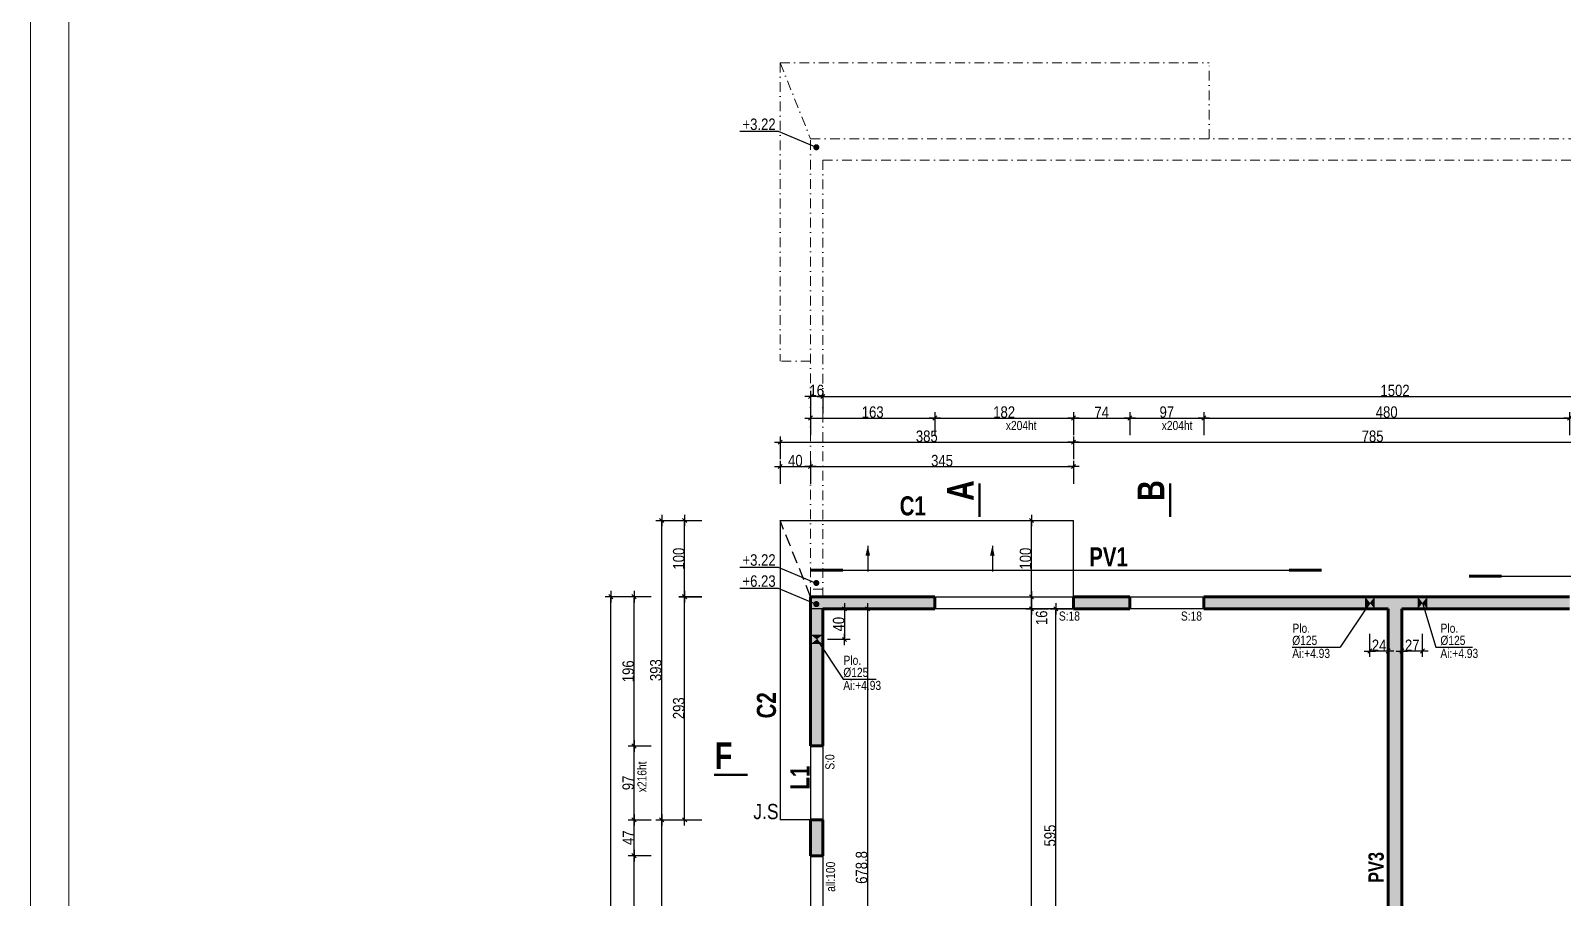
# Model space of a CAD drawing. Header units: centimetres. Extents: x 74297 to 80237, y -23027 to -18827.
# Drawn here: x 74297 to 76307, y -21725 to -20587 of the extents above; entities that cross this region are included whole.
import ezdxf
from ezdxf.enums import TextEntityAlignment as Align

# ---------------------------------------------------------------- set-up
doc = ezdxf.new("R2010")
doc.units = ezdxf.units.CM
doc.header["$LTSCALE"] = 0.5
doc.linetypes.add('CACHE2', pattern=[4.7625, 3.175, -1.5875])
doc.linetypes.add('TIRETPTX2', pattern=[50.8, 25.4, -12.7, 0, -12.7])
doc.layers.get('DEFPOINTS').update_dxf_attribs({"linetype": 'CONTINUOUS'})
for name, color, linetype, lineweight in [('01_Cad_1_', 5, 'CONTINUOUS', 9), ('01_murs_coup', 5, 'CONTINUOUS', 60), ('01_tram_axes', 2, 'TIRETPTX2', 9)]:
    doc.layers.add(name, color=color, linetype=linetype, lineweight=lineweight)
for name, color, linetype in [('01_cote_gen', 4, 'CONTINUOUS'), ('01_linteaux', 2, 'CONTINUOUS'), ('01_poch_murs', 253, 'CONTINUOUS'), ('01_poch_poteaux', 250, 'CONTINUOUS'), ('01_resv', 32, 'CONTINUOUS'), ('01_texte', 230, 'CONTINUOUS'), ('AA_COTES', 2, 'CONTINUOUS')]:
    doc.layers.add(name, color=color, linetype=linetype)
doc.styles.add('Arial Narrow', font='ARIALN.TTF')
doc.styles.add('impact', font='impact.ttf')
doc.styles.add('MATTE_TXT', font='arial.ttf')
doc.styles.add('STYLE2', font='ARIALN.TTF')
doc.dimstyles.new('JB50', dxfattribs={"dimscale": 0.1, "dimtxt": 150, "dimasz": 15, "dimexe": 0.1, "dimexo": 0.1, "dimgap": 0.09, "dimtad": 1, "dimdec": 1, "dimdsep": 46, "dimtxsty": 'STYLE2', "dimblk1": 'BOND_G', "dimblk2": 'BOND_D', "dimsah": 1, "dimcen": 1.5, "dimdle": 0.01, "dimse1": 1, "dimse2": 1, "dimclrd": 4, "dimclre": 2, "dimclrt": 6, "dimazin": 2, "dimtfac": 2.333333, "dimtdec": 1, "dimtix": 1, "dimtmove": 2, "dimatfit": 3, "dimldrblk": 'BOND_G', "dimfxl": 1, "dimtolj": 1, "dimtzin": 0, "dimarcsym": 0})

# ---------------------------------------------------------------- blocks, each defined once
blk = doc.blocks.new('BOND_G')
at = {"layer": 'AA_COTES', "color": 0}
for p, q in [((0, -5), (0, 15)), ((5, 0), (-5, 0)), ((1.8, 1.8), (-1.8, -1.8))]:
    blk.add_line(p, q, dxfattribs=at)
blk = doc.blocks.new('BOND_D')
at = {"layer": 'AA_COTES', "color": 0}
for p, q in [((5, 0), (-5, 0)), ((-1.8, -1.8), (1.8, 1.8)), ((0, 5), (0, -15))]:
    blk.add_line(p, q, dxfattribs=at)
blk = doc.blocks.new('*D60')
at = {"layer": '01_cote_gen', "color": 4, "lineweight": -2, "transparency": 16777216}
blk.add_line((75642.5, -21939.9), (75642.5, -21347.9), dxfattribs=at)
at = {"layer": 'DEFPOINTS', "color": 0, "transparency": 16777216}
for p in [(75642.5, -21346.4), (75665, -21346.4), (75665, -21941.4)]:
    blk.add_point(p, dxfattribs=at)
at = {"layer": '01_cote_gen', "color": 4, "lineweight": -2, "transparency": 16777216, "xscale": 1.5, "yscale": 1.5, "zscale": 1.5}
for name, p, rotation in [('BOND_D', (75642.5, -21346.4), 90), ('BOND_G', (75642.5, -21941.4), 270)]:
    blk.add_blockref(name, p, dxfattribs=dict(at, rotation=rotation))
at = {"layer": '01_cote_gen', "color": 6, "transparency": 16777216, "insert": (75634.9, -21643.9), "char_height": 15, "attachment_point": 5, "rotation": 90, "style": 'STYLE2'}
blk.add_mtext('\\A1;595', dxfattribs=at)
blk = doc.blocks.new('*D96')
at = {"layer": '01_cote_gen', "color": 4, "lineweight": -2, "transparency": 16777216}
blk.add_line((75322.2, -21095.8), (75482.2, -21095.8), dxfattribs=at)
at = {"layer": 'DEFPOINTS', "color": 0, "transparency": 16777216}
for p in [(75483.7, -21095.8), (75483.7, -21132.7), (75320.7, -21195.1)]:
    blk.add_point(p, dxfattribs=at)
at = {"layer": '01_cote_gen', "color": 4, "lineweight": -2, "transparency": 16777216, "xscale": 1.5, "yscale": 1.5, "zscale": 1.5, "rotation": 180}
blk.add_blockref('BOND_G', (75320.7, -21095.8), dxfattribs=at)
at = {"layer": '01_cote_gen', "color": 4, "lineweight": -2, "transparency": 16777216, "xscale": 1.5, "yscale": 1.5, "zscale": 1.5}
blk.add_blockref('BOND_D', (75483.7, -21095.8), dxfattribs=at)
at = {"layer": '01_cote_gen', "color": 6, "transparency": 16777216, "insert": (75402.2, -21088.1), "char_height": 15, "attachment_point": 5, "style": 'STYLE2'}
blk.add_mtext('\\A1;163', dxfattribs=at)
blk = doc.blocks.new('*D97')
at = {"layer": '01_cote_gen', "color": 4, "lineweight": -2, "transparency": 16777216}
blk.add_line((75485.2, -21095.8), (75664.2, -21095.8), dxfattribs=at)
at = {"layer": 'DEFPOINTS', "color": 0, "transparency": 16777216}
for p in [(75665.7, -21095.8), (75483.7, -21132.7), (75665.7, -21132.7)]:
    blk.add_point(p, dxfattribs=at)
at = {"layer": '01_cote_gen', "color": 4, "lineweight": -2, "transparency": 16777216, "xscale": 1.5, "yscale": 1.5, "zscale": 1.5, "rotation": 180}
blk.add_blockref('BOND_G', (75483.7, -21095.8), dxfattribs=at)
at = {"layer": '01_cote_gen', "color": 4, "lineweight": -2, "transparency": 16777216, "xscale": 1.5, "yscale": 1.5, "zscale": 1.5}
blk.add_blockref('BOND_D', (75665.7, -21095.8), dxfattribs=at)
at = {"layer": '01_cote_gen', "color": 6, "transparency": 16777216, "insert": (75574.7, -21088.1), "char_height": 15, "attachment_point": 5, "style": 'STYLE2'}
blk.add_mtext('\\A1;182', dxfattribs=at)
blk = doc.blocks.new('*D98')
at = {"layer": '01_cote_gen', "color": 4, "lineweight": -2, "transparency": 16777216}
blk.add_line((75667.2, -21095.8), (75738.2, -21095.8), dxfattribs=at)
at = {"layer": 'DEFPOINTS', "color": 0, "transparency": 16777216}
for p in [(75739.7, -21095.8), (75665.7, -21132.7), (75739.7, -21132.7)]:
    blk.add_point(p, dxfattribs=at)
at = {"layer": '01_cote_gen', "color": 4, "lineweight": -2, "transparency": 16777216, "xscale": 1.5, "yscale": 1.5, "zscale": 1.5, "rotation": 180}
blk.add_blockref('BOND_G', (75665.7, -21095.8), dxfattribs=at)
at = {"layer": '01_cote_gen', "color": 4, "lineweight": -2, "transparency": 16777216, "xscale": 1.5, "yscale": 1.5, "zscale": 1.5}
blk.add_blockref('BOND_D', (75739.7, -21095.8), dxfattribs=at)
at = {"layer": '01_cote_gen', "color": 6, "transparency": 16777216, "insert": (75702.7, -21088.3), "char_height": 15, "attachment_point": 5, "style": 'STYLE2'}
blk.add_mtext('\\A1;74', dxfattribs=at)
blk = doc.blocks.new('*D99')
at = {"layer": '01_cote_gen', "color": 4, "lineweight": -2, "transparency": 16777216}
blk.add_line((75741.2, -21095.8), (75835.2, -21095.8), dxfattribs=at)
at = {"layer": 'DEFPOINTS', "color": 0, "transparency": 16777216}
for p in [(75836.7, -21095.8), (75739.7, -21132.7), (75836.7, -21132.7)]:
    blk.add_point(p, dxfattribs=at)
at = {"layer": '01_cote_gen', "color": 4, "lineweight": -2, "transparency": 16777216, "xscale": 1.5, "yscale": 1.5, "zscale": 1.5, "rotation": 180}
blk.add_blockref('BOND_G', (75739.7, -21095.8), dxfattribs=at)
at = {"layer": '01_cote_gen', "color": 4, "lineweight": -2, "transparency": 16777216, "xscale": 1.5, "yscale": 1.5, "zscale": 1.5}
blk.add_blockref('BOND_D', (75836.7, -21095.8), dxfattribs=at)
at = {"layer": '01_cote_gen', "color": 6, "transparency": 16777216, "insert": (75788.2, -21088.1), "char_height": 15, "attachment_point": 5, "style": 'STYLE2'}
blk.add_mtext('\\A1;97', dxfattribs=at)
blk = doc.blocks.new('*D100')
at = {"layer": '01_cote_gen', "color": 4, "lineweight": -2, "transparency": 16777216}
blk.add_line((75838.2, -21095.8), (76315.2, -21095.8), dxfattribs=at)
at = {"layer": 'DEFPOINTS', "color": 0, "transparency": 16777216}
for p in [(76316.7, -21095.8), (75836.7, -21132.7), (76316.7, -21132.7)]:
    blk.add_point(p, dxfattribs=at)
at = {"layer": '01_cote_gen', "color": 4, "lineweight": -2, "transparency": 16777216, "xscale": 1.5, "yscale": 1.5, "zscale": 1.5, "rotation": 180}
blk.add_blockref('BOND_G', (75836.7, -21095.8), dxfattribs=at)
at = {"layer": '01_cote_gen', "color": 4, "lineweight": -2, "transparency": 16777216, "xscale": 1.5, "yscale": 1.5, "zscale": 1.5}
blk.add_blockref('BOND_D', (76316.7, -21095.8), dxfattribs=at)
at = {"layer": '01_cote_gen', "color": 6, "transparency": 16777216, "insert": (76076.7, -21088.1), "char_height": 15, "attachment_point": 5, "style": 'STYLE2'}
blk.add_mtext('\\A1;480', dxfattribs=at)
blk = doc.blocks.new('*D105')
at = {"layer": '01_cote_gen', "color": 4, "lineweight": -2, "transparency": 16777216}
for p, q in [((75319.2, -21067.4), (75317.7, -21067.4)), ((75336.7, -21067.4), (75320.7, -21067.4)), ((75338.2, -21067.4), (75339.7, -21067.4))]:
    blk.add_line(p, q, dxfattribs=at)
at = {"layer": 'DEFPOINTS', "color": 0, "transparency": 16777216}
for p in [(75320.7, -21067.4), (75336.7, -21219.6), (75320.7, -21241.3)]:
    blk.add_point(p, dxfattribs=at)
at = {"layer": '01_cote_gen', "color": 4, "lineweight": -2, "transparency": 16777216, "xscale": 1.5, "yscale": 1.5, "zscale": 1.5}
blk.add_blockref('BOND_D', (75320.7, -21067.4), dxfattribs=at)
at = {"layer": '01_cote_gen', "color": 4, "lineweight": -2, "transparency": 16777216, "xscale": 1.5, "yscale": 1.5, "zscale": 1.5, "rotation": 180}
blk.add_blockref('BOND_G', (75336.7, -21067.4), dxfattribs=at)
at = {"layer": '01_cote_gen', "color": 6, "transparency": 16777216, "insert": (75328.7, -21059.7), "char_height": 15, "attachment_point": 5, "style": 'STYLE2'}
blk.add_mtext('\\A1;16', dxfattribs=at)
blk = doc.blocks.new('*D107')
at = {"layer": '01_cote_gen', "color": 4, "lineweight": -2, "transparency": 16777216}
blk.add_line((75338.2, -21067.4), (76837.2, -21067.4), dxfattribs=at)
at = {"layer": 'DEFPOINTS', "color": 0, "transparency": 16777216}
for p in [(75336.7, -21079.7), (76838.7, -21067.4), (76838.7, -21084.8)]:
    blk.add_point(p, dxfattribs=at)
at = {"layer": '01_cote_gen', "color": 4, "lineweight": -2, "transparency": 16777216, "xscale": 1.5, "yscale": 1.5, "zscale": 1.5, "rotation": 180}
blk.add_blockref('BOND_G', (75336.7, -21067.4), dxfattribs=at)
at = {"layer": '01_cote_gen', "color": 4, "lineweight": -2, "transparency": 16777216, "xscale": 1.5, "yscale": 1.5, "zscale": 1.5}
blk.add_blockref('BOND_D', (76838.7, -21067.4), dxfattribs=at)
at = {"layer": '01_cote_gen', "color": 6, "transparency": 16777216, "insert": (76087.7, -21059.7), "char_height": 15, "attachment_point": 5, "style": 'STYLE2'}
blk.add_mtext('\\A1;1502', dxfattribs=at)
blk = doc.blocks.new('*D108')
at = {"layer": '01_cote_gen', "color": 4, "lineweight": -2, "transparency": 16777216}
blk.add_line((75282.2, -21127.5), (75664.2, -21127.5), dxfattribs=at)
at = {"layer": 'DEFPOINTS', "color": 0, "transparency": 16777216}
for p in [(75665.7, -21127.5), (75280.7, -21230.4), (75665.7, -21230.4)]:
    blk.add_point(p, dxfattribs=at)
at = {"layer": '01_cote_gen', "color": 4, "lineweight": -2, "transparency": 16777216, "xscale": 1.5, "yscale": 1.5, "zscale": 1.5, "rotation": 180}
blk.add_blockref('BOND_G', (75280.7, -21127.5), dxfattribs=at)
at = {"layer": '01_cote_gen', "color": 4, "lineweight": -2, "transparency": 16777216, "xscale": 1.5, "yscale": 1.5, "zscale": 1.5}
blk.add_blockref('BOND_D', (75665.7, -21127.5), dxfattribs=at)
at = {"layer": '01_cote_gen', "color": 6, "transparency": 16777216, "insert": (75473.2, -21119.8), "char_height": 15, "attachment_point": 5, "style": 'STYLE2'}
blk.add_mtext('\\A1;385', dxfattribs=at)
blk = doc.blocks.new('*D109')
at = {"layer": '01_cote_gen', "color": 4, "lineweight": -2, "transparency": 16777216}
blk.add_line((75282.2, -21159.5), (75319.2, -21159.5), dxfattribs=at)
at = {"layer": 'DEFPOINTS', "color": 0, "transparency": 16777216}
for p in [(75320.7, -21159.5), (75280.7, -21230.4), (75320.7, -21230.4)]:
    blk.add_point(p, dxfattribs=at)
at = {"layer": '01_cote_gen', "color": 4, "lineweight": -2, "transparency": 16777216, "xscale": 1.5, "yscale": 1.5, "zscale": 1.5, "rotation": 180}
blk.add_blockref('BOND_G', (75280.7, -21159.5), dxfattribs=at)
at = {"layer": '01_cote_gen', "color": 4, "lineweight": -2, "transparency": 16777216, "xscale": 1.5, "yscale": 1.5, "zscale": 1.5}
blk.add_blockref('BOND_D', (75320.7, -21159.5), dxfattribs=at)
at = {"layer": '01_cote_gen', "color": 6, "transparency": 16777216, "insert": (75300.7, -21151.8), "char_height": 15, "attachment_point": 5, "style": 'STYLE2'}
blk.add_mtext('\\A1;40', dxfattribs=at)
blk = doc.blocks.new('*D110')
at = {"layer": '01_cote_gen', "color": 4, "lineweight": -2, "transparency": 16777216}
blk.add_line((75322.2, -21159.5), (75664.2, -21159.5), dxfattribs=at)
at = {"layer": 'DEFPOINTS', "color": 0, "transparency": 16777216}
for p in [(75665.7, -21150), (75665.7, -21159.5), (75320.7, -21167)]:
    blk.add_point(p, dxfattribs=at)
at = {"layer": '01_cote_gen', "color": 4, "lineweight": -2, "transparency": 16777216, "xscale": 1.5, "yscale": 1.5, "zscale": 1.5, "rotation": 180}
blk.add_blockref('BOND_G', (75320.7, -21159.5), dxfattribs=at)
at = {"layer": '01_cote_gen', "color": 4, "lineweight": -2, "transparency": 16777216, "xscale": 1.5, "yscale": 1.5, "zscale": 1.5}
blk.add_blockref('BOND_D', (75665.7, -21159.5), dxfattribs=at)
at = {"layer": '01_cote_gen', "color": 6, "transparency": 16777216, "insert": (75493.2, -21151.8), "char_height": 15, "attachment_point": 5, "style": 'STYLE2'}
blk.add_mtext('\\A1;345', dxfattribs=at)
blk = doc.blocks.new('*D111')
at = {"layer": '01_cote_gen', "color": 4, "lineweight": -2, "transparency": 16777216}
blk.add_line((75667.2, -21127.5), (76449.2, -21127.5), dxfattribs=at)
at = {"layer": 'DEFPOINTS', "color": 0, "transparency": 16777216}
for p in [(76450.7, -21127.5), (75665.7, -21182), (76450.7, -21230.4)]:
    blk.add_point(p, dxfattribs=at)
at = {"layer": '01_cote_gen', "color": 4, "lineweight": -2, "transparency": 16777216, "xscale": 1.5, "yscale": 1.5, "zscale": 1.5, "rotation": 180}
blk.add_blockref('BOND_G', (75665.7, -21127.5), dxfattribs=at)
at = {"layer": '01_cote_gen', "color": 4, "lineweight": -2, "transparency": 16777216, "xscale": 1.5, "yscale": 1.5, "zscale": 1.5}
blk.add_blockref('BOND_D', (76450.7, -21127.5), dxfattribs=at)
at = {"layer": '01_cote_gen', "color": 6, "transparency": 16777216, "insert": (76058.2, -21119.8), "char_height": 15, "attachment_point": 5, "style": 'STYLE2'}
blk.add_mtext('\\A1;785', dxfattribs=at)
blk = doc.blocks.new('*D165')
at = {"layer": '01_cote_gen', "color": 4, "lineweight": -2, "transparency": 16777216}
blk.add_line((75610.5, -22774.9), (75610.5, -21347.9), dxfattribs=at)
at = {"layer": 'DEFPOINTS', "color": 0, "transparency": 16777216}
for p in [(75610.5, -21346.4), (75702.7, -21346.4), (75713.7, -22776.4)]:
    blk.add_point(p, dxfattribs=at)
at = {"layer": '01_cote_gen', "color": 4, "lineweight": -2, "transparency": 16777216, "xscale": 1.5, "yscale": 1.5, "zscale": 1.5}
for name, p, rotation in [('BOND_D', (75610.5, -21346.4), 90), ('BOND_G', (75610.5, -22776.4), 270)]:
    blk.add_blockref(name, p, dxfattribs=dict(at, rotation=rotation))
at = {"layer": '01_cote_gen', "color": 6, "transparency": 16777216, "insert": (75602.8, -22061.4), "char_height": 15, "attachment_point": 5, "rotation": 90, "style": 'STYLE2'}
blk.add_mtext('\\A1;1430', dxfattribs=at)
blk = doc.blocks.new('*D166')
at = {"layer": '01_cote_gen', "color": 4, "lineweight": -2, "transparency": 16777216}
blk.add_line((75610.5, -21344.9), (75610.5, -21331.9), dxfattribs=at)
at = {"layer": 'DEFPOINTS', "color": 0, "transparency": 16777216}
for p in [(75610.5, -21330.4), (75633, -21330.4), (75633, -21346.4)]:
    blk.add_point(p, dxfattribs=at)
at = {"layer": '01_cote_gen', "color": 4, "lineweight": -2, "transparency": 16777216, "xscale": 1.5, "yscale": 1.5, "zscale": 1.5}
for name, p, rotation in [('BOND_D', (75610.5, -21330.4), 90), ('BOND_G', (75610.5, -21346.4), 270)]:
    blk.add_blockref(name, p, dxfattribs=dict(at, rotation=rotation))
at = {"layer": '01_cote_gen', "color": 6, "transparency": 16777216, "insert": (75623.9, -21358.1), "char_height": 15, "attachment_point": 5, "rotation": 90, "style": 'STYLE2'}
blk.add_mtext('\\A1;16', dxfattribs=at)
blk = doc.blocks.new('*D167')
at = {"layer": '01_cote_gen', "color": 4, "lineweight": -2, "transparency": 16777216}
blk.add_line((75610.5, -21328.9), (75610.5, -21231.9), dxfattribs=at)
at = {"layer": 'DEFPOINTS', "color": 0, "transparency": 16777216}
for p in [(75610.5, -21230.4), (75624.1, -21230.4), (75624.1, -21330.4)]:
    blk.add_point(p, dxfattribs=at)
at = {"layer": '01_cote_gen', "color": 4, "lineweight": -2, "transparency": 16777216, "xscale": 1.5, "yscale": 1.5, "zscale": 1.5}
for name, p, rotation in [('BOND_D', (75610.5, -21230.4), 90), ('BOND_G', (75610.5, -21330.4), 270)]:
    blk.add_blockref(name, p, dxfattribs=dict(at, rotation=rotation))
at = {"layer": '01_cote_gen', "color": 6, "transparency": 16777216, "insert": (75602.8, -21280.4), "char_height": 15, "attachment_point": 5, "rotation": 90, "style": 'STYLE2'}
blk.add_mtext('\\A1;100', dxfattribs=at)
blk = doc.blocks.new('*D193')
at = {"layer": '01_cote_gen', "color": 4, "lineweight": -2, "transparency": 16777216}
blk.add_line((75089, -21860.8), (75089, -21671.8), dxfattribs=at)
at = {"layer": 'DEFPOINTS', "color": 0, "transparency": 16777216}
for p in [(75089, -21670.3), (75157.3, -21670.3), (75297.2, -21862.3)]:
    blk.add_point(p, dxfattribs=at)
at = {"layer": '01_cote_gen', "color": 4, "lineweight": -2, "transparency": 16777216, "xscale": 1.5, "yscale": 1.5, "zscale": 1.5}
for name, p, rotation in [('BOND_D', (75089, -21670.3), 90), ('BOND_G', (75089, -21862.3), 270)]:
    blk.add_blockref(name, p, dxfattribs=dict(at, rotation=rotation))
at = {"layer": '01_cote_gen', "color": 6, "transparency": 16777216, "insert": (75081.4, -21766.3), "char_height": 15, "attachment_point": 5, "rotation": 90, "style": 'STYLE2'}
blk.add_mtext('\\A1;192', dxfattribs=at)
blk = doc.blocks.new('*D194')
at = {"layer": '01_cote_gen', "color": 4, "lineweight": -2, "transparency": 16777216}
blk.add_line((75089, -21668.8), (75089, -21624.8), dxfattribs=at)
at = {"layer": 'DEFPOINTS', "color": 0, "transparency": 16777216}
for p in [(75089, -21623.3), (75157.3, -21623.3), (75157.3, -21670.3)]:
    blk.add_point(p, dxfattribs=at)
at = {"layer": '01_cote_gen', "color": 4, "lineweight": -2, "transparency": 16777216, "xscale": 1.5, "yscale": 1.5, "zscale": 1.5}
for name, p, rotation in [('BOND_D', (75089, -21623.3), 90), ('BOND_G', (75089, -21670.3), 270)]:
    blk.add_blockref(name, p, dxfattribs=dict(at, rotation=rotation))
at = {"layer": '01_cote_gen', "color": 6, "transparency": 16777216, "insert": (75081.5, -21646.8), "char_height": 15, "attachment_point": 5, "rotation": 90, "style": 'STYLE2'}
blk.add_mtext('\\A1;47', dxfattribs=at)
blk = doc.blocks.new('*D195')
at = {"layer": '01_cote_gen', "color": 4, "lineweight": -2, "transparency": 16777216}
blk.add_line((75089, -21621.8), (75089, -21527.8), dxfattribs=at)
at = {"layer": 'DEFPOINTS', "color": 0, "transparency": 16777216}
for p in [(75089, -21526.3), (75157.3, -21526.3), (75157.3, -21623.3)]:
    blk.add_point(p, dxfattribs=at)
at = {"layer": '01_cote_gen', "color": 4, "lineweight": -2, "transparency": 16777216, "xscale": 1.5, "yscale": 1.5, "zscale": 1.5}
for name, p, rotation in [('BOND_D', (75089, -21526.3), 90), ('BOND_G', (75089, -21623.3), 270)]:
    blk.add_blockref(name, p, dxfattribs=dict(at, rotation=rotation))
at = {"layer": '01_cote_gen', "color": 6, "transparency": 16777216, "insert": (75081.4, -21574.8), "char_height": 15, "attachment_point": 5, "rotation": 90, "style": 'STYLE2'}
blk.add_mtext('\\A1;97', dxfattribs=at)
blk = doc.blocks.new('*D196')
at = {"layer": '01_cote_gen', "color": 4, "lineweight": -2, "transparency": 16777216}
blk.add_line((75089, -21524.8), (75089, -21331.8), dxfattribs=at)
at = {"layer": 'DEFPOINTS', "color": 0, "transparency": 16777216}
for p in [(75089, -21330.3), (75111.5, -21330.3), (75157.3, -21526.3)]:
    blk.add_point(p, dxfattribs=at)
at = {"layer": '01_cote_gen', "color": 4, "lineweight": -2, "transparency": 16777216, "xscale": 1.5, "yscale": 1.5, "zscale": 1.5}
for name, p, rotation in [('BOND_D', (75089, -21330.3), 90), ('BOND_G', (75089, -21526.3), 270)]:
    blk.add_blockref(name, p, dxfattribs=dict(at, rotation=rotation))
at = {"layer": '01_cote_gen', "color": 6, "transparency": 16777216, "insert": (75081.4, -21428.3), "char_height": 15, "attachment_point": 5, "rotation": 90, "style": 'STYLE2'}
blk.add_mtext('\\A1;196', dxfattribs=at)
blk = doc.blocks.new('*D197')
at = {"layer": '01_cote_gen', "color": 4, "lineweight": -2, "transparency": 16777216}
blk.add_line((75058.6, -22792.8), (75058.6, -21331.8), dxfattribs=at)
at = {"layer": 'DEFPOINTS', "color": 0, "transparency": 16777216}
for p in [(75058.6, -21330.3), (75111.5, -21330.3), (75331.3, -22794.3)]:
    blk.add_point(p, dxfattribs=at)
at = {"layer": '01_cote_gen', "color": 4, "lineweight": -2, "transparency": 16777216, "xscale": 1.5, "yscale": 1.5, "zscale": 1.5}
for name, p, rotation in [('BOND_D', (75058.6, -21330.3), 90), ('BOND_G', (75058.6, -22794.3), 270)]:
    blk.add_blockref(name, p, dxfattribs=dict(at, rotation=rotation))
at = {"layer": '01_cote_gen', "color": 6, "transparency": 16777216, "insert": (75050.9, -22062.3), "char_height": 15, "attachment_point": 5, "rotation": 90, "style": 'STYLE2'}
blk.add_mtext('\\A1;1464', dxfattribs=at)
blk = doc.blocks.new('*D198')
at = {"layer": '01_cote_gen', "color": 4, "lineweight": -2, "transparency": 16777216}
blk.add_line((75125.3, -21621.8), (75125.3, -21231.8), dxfattribs=at)
at = {"layer": 'DEFPOINTS', "color": 0, "transparency": 16777216}
for p in [(75125.3, -21230.3), (75200.8, -21230.3), (75217.5, -21623.3)]:
    blk.add_point(p, dxfattribs=at)
at = {"layer": '01_cote_gen', "color": 4, "lineweight": -2, "transparency": 16777216, "xscale": 1.5, "yscale": 1.5, "zscale": 1.5}
for name, p, rotation in [('BOND_D', (75125.3, -21230.3), 90), ('BOND_G', (75125.3, -21623.3), 270)]:
    blk.add_blockref(name, p, dxfattribs=dict(at, rotation=rotation))
at = {"layer": '01_cote_gen', "color": 6, "transparency": 16777216, "insert": (75117.6, -21426.8), "char_height": 15, "attachment_point": 5, "rotation": 90, "style": 'STYLE2'}
blk.add_mtext('\\A1;393', dxfattribs=at)
blk = doc.blocks.new('*D199')
at = {"layer": '01_cote_gen', "color": 4, "lineweight": -2, "transparency": 16777216}
blk.add_line((75155.4, -21621.8), (75155.4, -21331.8), dxfattribs=at)
at = {"layer": 'DEFPOINTS', "color": 0, "transparency": 16777216}
for p in [(75155.4, -21330.3), (75199.6, -21330.3), (75163.1, -21623.3)]:
    blk.add_point(p, dxfattribs=at)
at = {"layer": '01_cote_gen', "color": 4, "lineweight": -2, "transparency": 16777216, "xscale": 1.5, "yscale": 1.5, "zscale": 1.5}
for name, p, rotation in [('BOND_D', (75155.4, -21330.3), 90), ('BOND_G', (75155.4, -21623.3), 270)]:
    blk.add_blockref(name, p, dxfattribs=dict(at, rotation=rotation))
at = {"layer": '01_cote_gen', "color": 6, "transparency": 16777216, "insert": (75147.7, -21476.8), "char_height": 15, "attachment_point": 5, "rotation": 90, "style": 'STYLE2'}
blk.add_mtext('\\A1;293', dxfattribs=at)
blk = doc.blocks.new('*D200')
at = {"layer": '01_cote_gen', "color": 4, "lineweight": -2, "transparency": 16777216}
blk.add_line((75155.4, -21328.9), (75155.4, -21231.9), dxfattribs=at)
at = {"layer": 'DEFPOINTS', "color": 0, "transparency": 16777216}
for p in [(75147.8, -21230.4), (75155.4, -21230.4), (75177.9, -21330.4)]:
    blk.add_point(p, dxfattribs=at)
at = {"layer": '01_cote_gen', "color": 4, "lineweight": -2, "transparency": 16777216, "xscale": 1.5, "yscale": 1.5, "zscale": 1.5}
for name, p, rotation in [('BOND_D', (75155.4, -21230.4), 90), ('BOND_G', (75155.4, -21330.4), 270)]:
    blk.add_blockref(name, p, dxfattribs=dict(at, rotation=rotation))
at = {"layer": '01_cote_gen', "color": 6, "transparency": 16777216, "insert": (75147.7, -21280.4), "char_height": 15, "attachment_point": 5, "rotation": 90, "style": 'STYLE2'}
blk.add_mtext('\\A1;100', dxfattribs=at)
blk = doc.blocks.new('*D259')
at = {"layer": '01_cote_gen', "color": 4, "lineweight": -2, "transparency": 16777216}
blk.add_line((76122.2, -21401.7), (76098.2, -21401.7), dxfattribs=at)
at = {"layer": 'DEFPOINTS', "color": 0, "transparency": 16777216}
for p in [(76096.7, -21346.4), (76123.7, -21338.4), (76096.7, -21401.7)]:
    blk.add_point(p, dxfattribs=at)
at = {"layer": '01_cote_gen', "color": 4, "lineweight": -2, "transparency": 16777216, "xscale": 1.5, "yscale": 1.5, "zscale": 1.5, "rotation": 180}
blk.add_blockref('BOND_D', (76096.7, -21401.7), dxfattribs=at)
at = {"layer": '01_cote_gen', "color": 4, "lineweight": -2, "transparency": 16777216, "xscale": 1.5, "yscale": 1.5, "zscale": 1.5}
blk.add_blockref('BOND_G', (76123.7, -21401.7), dxfattribs=at)
at = {"layer": '01_cote_gen', "color": 6, "transparency": 16777216, "insert": (76110.2, -21394.2), "char_height": 15, "attachment_point": 5, "style": 'STYLE2'}
blk.add_mtext('\\A1;27', dxfattribs=at)
blk = doc.blocks.new('*D260')
at = {"layer": '01_cote_gen', "color": 4, "lineweight": -2, "transparency": 16777216}
blk.add_line((76077.2, -21401.7), (76056.2, -21401.7), dxfattribs=at)
at = {"layer": 'DEFPOINTS', "color": 0, "transparency": 16777216}
for p in [(76054.7, -21338.4), (76078.7, -21346.4), (76054.7, -21401.7)]:
    blk.add_point(p, dxfattribs=at)
at = {"layer": '01_cote_gen', "color": 4, "lineweight": -2, "transparency": 16777216, "xscale": 1.5, "yscale": 1.5, "zscale": 1.5, "rotation": 180}
blk.add_blockref('BOND_D', (76054.7, -21401.7), dxfattribs=at)
at = {"layer": '01_cote_gen', "color": 4, "lineweight": -2, "transparency": 16777216, "xscale": 1.5, "yscale": 1.5, "zscale": 1.5}
blk.add_blockref('BOND_G', (76078.7, -21401.7), dxfattribs=at)
at = {"layer": '01_cote_gen', "color": 6, "transparency": 16777216, "insert": (76066.7, -21394.2), "char_height": 15, "attachment_point": 5, "style": 'STYLE2'}
blk.add_mtext('\\A1;24', dxfattribs=at)
blk = doc.blocks.new('*D261')
at = {"layer": '01_cote_gen', "color": 4, "lineweight": -2, "transparency": 16777216}
blk.add_line((75365.3, -21347.9), (75365.3, -21384.9), dxfattribs=at)
at = {"layer": 'DEFPOINTS', "color": 0, "transparency": 16777216}
for p in [(75336.7, -21346.4), (75328.7, -21386.4), (75365.3, -21386.4)]:
    blk.add_point(p, dxfattribs=at)
at = {"layer": '01_cote_gen', "color": 4, "lineweight": -2, "transparency": 16777216, "xscale": 1.5, "yscale": 1.5, "zscale": 1.5}
for name, p, rotation in [('BOND_G', (75365.3, -21346.4), 90), ('BOND_D', (75365.3, -21386.4), 270)]:
    blk.add_blockref(name, p, dxfattribs=dict(at, rotation=rotation))
at = {"layer": '01_cote_gen', "color": 6, "transparency": 16777216, "insert": (75357.6, -21366.4), "char_height": 15, "attachment_point": 5, "rotation": 90, "style": 'STYLE2'}
blk.add_mtext('\\A1;40', dxfattribs=at)
blk = doc.blocks.new('*D295')
at = {"layer": '01_cote_gen', "color": 4, "lineweight": -2, "transparency": 16777216}
blk.add_line((75395.3, -21347.9), (75395.3, -22023.6), dxfattribs=at)
at = {"layer": 'DEFPOINTS', "color": 0, "transparency": 16777216}
for p in [(75410.2, -21346.4), (75328.7, -22025.1), (75395.3, -22025.1)]:
    blk.add_point(p, dxfattribs=at)
at = {"layer": '01_cote_gen', "color": 4, "lineweight": -2, "transparency": 16777216, "xscale": 1.5, "yscale": 1.5, "zscale": 1.5}
for name, p, rotation in [('BOND_G', (75395.3, -21346.4), 90), ('BOND_D', (75395.3, -22025.1), 270)]:
    blk.add_blockref(name, p, dxfattribs=dict(at, rotation=rotation))
at = {"layer": '01_cote_gen', "color": 6, "transparency": 16777216, "insert": (75387.6, -21685.8), "char_height": 15, "attachment_point": 5, "rotation": 90, "style": 'STYLE2'}
blk.add_mtext('\\A1;678.8', dxfattribs=at)
blk = doc.blocks.new('*D321')
at = {"layer": '01_cote_gen', "color": 4, "lineweight": -2, "transparency": 16777216}
blk.add_line((75125.3, -22055.8), (75125.3, -21624.8), dxfattribs=at)
at = {"layer": 'DEFPOINTS', "color": 0, "transparency": 16777216}
for p in [(75125.3, -21623.3), (75132.8, -21623.3), (75320.7, -22057.3)]:
    blk.add_point(p, dxfattribs=at)
at = {"layer": '01_cote_gen', "color": 4, "lineweight": -2, "transparency": 16777216, "xscale": 1.5, "yscale": 1.5, "zscale": 1.5}
for name, p, rotation in [('BOND_D', (75125.3, -21623.3), 90), ('BOND_G', (75125.3, -22057.3), 270)]:
    blk.add_blockref(name, p, dxfattribs=dict(at, rotation=rotation))
at = {"layer": '01_cote_gen', "color": 6, "transparency": 16777216, "insert": (75117.6, -21840.3), "char_height": 15, "attachment_point": 5, "rotation": 90, "style": 'STYLE2'}
blk.add_mtext('\\A1;434', dxfattribs=at)

msp = doc.modelspace()

# ---------------------------------------------------------------- hatches: boundary and pattern name
at = {"layer": '01_poch_murs'}
h = msp.add_hatch(color=256, dxfattribs=at)
h.dxf.hatch_style = 1
h.paths.add_polyline_path([(75336.72, -21346.39), (75320.72, -21346.39), (75320.72, -21526.32), (75336.72, -21526.32)])
h.paths.add_polyline_path([(75336.72, -21623.32), (75320.72, -21623.32), (75320.72, -21670.32), (75336.72, -21670.32)])
h.paths.add_polyline_path([(75336.72, -21862.32), (75320.72, -21862.32), (75320.72, -22057.32), (75336.72, -22057.32)])
h.paths.add_polyline_path([(75336.74, -22249.32), (75320.8, -22249.31), (75320.8, -22249.32), (75320.71, -22565.32), (75320.75, -22565.32), (75336.71, -22565.32)])
h.paths.add_polyline_path([(75740.72, -22776.38), (75336.72, -22776.32), (75336.73, -22662.32), (75320.73, -22662.32), (75320.72, -22794.32), (75740.72, -22794.38)])
h.paths.add_polyline_path([(76025.72, -22776.42), (75990.72, -22776.42), (75990.72, -22543.36), (76025.72, -22543.36), (76025.72, -22174.34), (76007.75, -22174.34), (76007.72, -22525.36), (75972.72, -22525.36), (75972.72, -22776.41), (75837.72, -22776.39), (75837.72, -22794.42), (76025.72, -22794.42)])
h.paths.add_polyline_path([(76025.72, -22049.34), (76007.76, -22049.34), (76007.75, -22072.34), (76025.72, -22072.34)])
h.paths.add_polyline_path([(76202.72, -22049.34), (76184.72, -22049.34), (76184.72, -22225.4), (76149.72, -22225.39), (76149.72, -22371.33), (76167.72, -22371.33), (76167.72, -22243.39), (76202.72, -22243.39)])
h.paths.add_polyline_path([(76167.72, -22473.33), (76149.72, -22473.33), (76149.72, -22794.4), (76331.73, -22794.39), (76331.73, -22776.39), (76167.72, -22776.39)])
h.paths.add_polyline_path([(76854.72, -22628.33), (76838.72, -22628.33), (76838.72, -22776.39), (76428.73, -22776.39), (76428.73, -22794.39), (76854.73, -22794.39)])
h.paths.add_polyline_path([(76854.72, -22292.54), (76838.72, -22292.54), (76838.72, -22531.35), (76854.72, -22531.35)])
h.paths.add_polyline_path([(76854.72, -21957.34), (76838.72, -21957.34), (76838.72, -22100.34), (76854.72, -22100.34)])
h.paths.add_polyline_path([(76854.72, -21669.33), (76838.72, -21669.33), (76838.72, -21765.33), (76854.72, -21765.33)])
h.paths.add_polyline_path([(76854.72, -21346.39), (76838.72, -21346.39), (76838.72, -21572.33), (76854.72, -21572.33)])
at = {"layer": '01_poch_poteaux'}
h = msp.add_hatch(color=256, dxfattribs=at)
h.dxf.hatch_style = 1
h.paths.add_polyline_path([(75483.72, -21330.39), (75320.72, -21330.39), (75320.72, -21330.41), (75320.72, -21330.39), (75320.72, -21346.39), (75336.72, -21346.39), (75483.72, -21346.39)])
h.paths.add_polyline_path([(75739.72, -21330.39), (75665.72, -21330.39), (75665.72, -21346.39), (75739.72, -21346.39)])
h.paths.add_polyline_path([(76316.72, -21330.39), (75836.72, -21330.39), (75836.72, -21346.39), (76078.72, -21346.39), (76078.72, -22031.39), (76007.76, -22031.39), (76007.76, -22049.34), (76025.72, -22049.34), (76184.72, -22049.34), (76202.72, -22049.34), (76202.72, -22031.39), (76096.72, -22031.39), (76096.72, -21346.39), (76316.72, -21346.39)])
h.paths.add_polyline_path([(76854.72, -21330.39), (76632.72, -21330.39), (76632.72, -21346.39), (76838.72, -21346.39), (76854.72, -21346.39)])
h.paths.add_polyline_path([(76450.72, -21330.39), (76413.72, -21330.39), (76413.72, -21346.39), (76450.72, -21346.39)])

# ---------------------------------------------------------------- linework, layer by layer
at = {"layer": '01_Cad_1_'}
msp.add_line((74297.16, -23026.92), (74297.16, -18826.92), dxfattribs=at)
at = {"layer": '01_Cad_1_', "color": 2}
msp.add_line((74347.16, -22976.92), (74347.16, -18876.92), dxfattribs=at)
at = {"layer": '01_linteaux'}
for p, q in [((75280.72, -21230.39), (75665.72, -21230.39)), ((75280.72, -21230.39), (75280.72, -21623.32)), ((75665.72, -21330.39), (75665.72, -21230.39)), ((75483.72, -21330.39), (75665.72, -21330.39)), ((75665.72, -21346.39), (75483.72, -21346.39)), ((75739.72, -21330.39), (75836.72, -21330.39)), ((75836.72, -21346.39), (75739.72, -21346.39)), ((75320.72, -21526.32), (75320.72, -21623.32)), ((75336.72, -21526.32), (75336.72, -21623.32)), ((75320.72, -21623.32), (75280.72, -21623.32)), ((75320.72, -21670.32), (75320.72, -21862.32)), ((75336.72, -21670.32), (75336.72, -21862.32))]:
    msp.add_line(p, q, dxfattribs=at)
at = {"layer": '01_linteaux', "linetype": 'CACHE2', "ltscale": 10}
msp.add_line((75320.72, -21330.39), (75280.72, -21230.39), dxfattribs=at)
at = {"layer": '01_murs_coup'}
for p, q in [((75320.72, -21330.39), (75320.72, -21526.32)), ((75483.72, -21330.39), (75320.72, -21330.39)), ((75336.72, -21526.32), (75336.72, -21346.39)), ((75483.72, -21346.39), (75336.72, -21346.39)), ((75483.72, -21330.39), (75483.72, -21346.39)), ((75665.72, -21330.39), (75665.72, -21346.39)), ((75739.72, -21330.39), (75665.72, -21330.39)), ((75739.72, -21346.39), (75665.72, -21346.39)), ((75739.72, -21330.39), (75739.72, -21346.39)), ((75836.72, -21330.39), (75836.72, -21346.39)), ((76316.72, -21330.39), (75836.72, -21330.39)), ((76078.72, -21346.39), (75836.72, -21346.39)), ((76078.72, -22031.39), (76078.72, -21346.39)), ((76096.72, -22031.39), (76096.72, -21346.39)), ((76316.72, -21346.39), (76096.72, -21346.39)), ((75320.72, -21526.32), (75336.72, -21526.32)), ((75320.72, -21623.32), (75336.72, -21623.32)), ((75320.72, -21670.32), (75320.72, -21623.32)), ((75336.72, -21623.32), (75336.72, -21670.32)), ((75336.72, -21670.32), (75320.72, -21670.32))]:
    msp.add_line(p, q, dxfattribs=at)
at = {"layer": '01_poch_murs'}
msp.add_line((75336.72, -21346.39), (75320.72, -21346.39), dxfattribs=at)
at = {"layer": '01_resv'}
for p, q in [((76054.7, -21338.43), (76015.46, -21396.43)), ((76123.72, -21338.43), (76141.15, -21396.43)), ((75328.72, -21386.4), (75363.38, -21438.47)), ((75952.51, -21396.43), (76015.46, -21396.43)), ((76141.15, -21396.43), (76189.24, -21396.43)), ((75363.38, -21438.47), (75406.82, -21438.47))]:
    msp.add_line(p, q, dxfattribs=at)
for points in [[(76048.45, -21330.44), (76048.45, -21346.43), (76060.95, -21346.43), (76060.95, -21330.44)], [(76117.47, -21330.44), (76117.47, -21346.43), (76129.97, -21346.43), (76129.97, -21330.44)], [(75320.72, -21380.15), (75336.72, -21380.15), (75336.72, -21392.65), (75320.72, -21392.65)]]:
    msp.add_solid(points, dxfattribs=at)
at = {"layer": '01_texte'}
for p, q in [((75227.77, -20719.42), (75278.33, -20719.42)), ((75278.33, -20719.42), (75328.23, -20740.38)), ((75395.78, -21263.59), (75395.78, -21297.44)), ((75559.2, -21263.59), (75559.2, -21297.44)), ((75227.77, -21291.43), (75278.33, -21291.43)), ((75278.33, -21291.43), (75328.23, -21312.38)), ((75320.72, -21295.48), (75991.22, -21295.48)), ((76184.82, -21303.47), (76848.66, -21303.47)), ((75227.77, -21319.12), (75278.33, -21319.12)), ((75278.33, -21319.12), (75328.23, -21340.08))]:
    msp.add_line(p, q, dxfattribs=at)
at = {"layer": '01_texte', "const_width": 4}
for points in [[(75326.23, -20740.38, 1), (75330.23, -20740.38, 1)], [(75326.23, -21312.38, 1), (75330.23, -21312.38, 1)], [(75326.23, -21340.08, 1), (75330.23, -21340.08, 1)]]:
    msp.add_lwpolyline(points, format="xyb", close=True, dxfattribs=at)
at = {"layer": '01_texte'}
for points, const_width in [([(75542.53, -21181.38), (75542.53, -21225.64)], 3), ([(75792.5, -21181.38), (75792.5, -21225.64)], 3), ([(75320.72, -21295.48), (75363.29, -21295.48)], 4), ([(75991.22, -21295.48), (75948.66, -21295.48)], 4), ([(76184.82, -21303.47), (76227.39, -21303.47)], 4), ([(75238.07, -21564.04), (75193.82, -21564.04)], 3)]:
    msp.add_lwpolyline(points, dxfattribs=dict(at, const_width=const_width))
for points in [[(75395.78, -21263.59), (75392.8, -21276.37), (75395.78, -21276.37)], [(75395.78, -21263.59), (75398.76, -21276.37), (75395.78, -21276.37)], [(75559.2, -21263.59), (75556.22, -21276.37), (75559.2, -21276.37)], [(75559.2, -21263.59), (75562.18, -21276.37), (75559.2, -21276.37)]]:
    msp.add_solid(points, dxfattribs=at)
at = {"layer": '01_tram_axes'}
for p, q in [((75280.72, -20629.33), (75843.71, -20629.32)), ((75280.72, -20629.33), (75280.72, -21021.32)), ((75280.72, -20629.33), (75320.71, -20729.33)), ((75843.71, -20729.32), (75843.71, -20629.32)), ((75320.72, -21330.39), (75320.71, -20729.33)), ((75320.71, -20729.33), (76854.72, -20729.33)), ((75336.72, -20757.33), (75336.72, -21330.39)), ((75336.72, -20757.33), (76838.72, -20757.33)), ((75320.72, -21021.32), (75280.72, -21021.32)), ((75336.72, -21320.39), (75320.72, -21320.39))]:
    msp.add_line(p, q, dxfattribs=at)

# ---------------------------------------------------------------- texts
at = {"layer": '01_resv', "style": 'MATTE_TXT', "width": 0.8}
for s, p in [('Plo.', (75953.06, -21381.37)), ('Plo.', (76147.47, -21381.37)), ('%%C125', (75952.78, -21397.29)), ('%%C125', (76147.19, -21397.29)), ('Plo.', (75363.92, -21423.4)), ('Ai:+4.93', (75952.78, -21414.38)), ('Ai:+4.93', (76147.19, -21414.38)), ('%%C125', (75363.65, -21439.33)), ('Ai:+4.93', (75363.65, -21456.41))]:
    msp.add_text(s, height=12, dxfattribs=at).set_placement(p, align=Align.BOTTOM_LEFT)
at = {"layer": '01_texte', "style": 'Arial Narrow'}
for s, height, p in [('+3.22', 15, (75231.33, -20717.68)), ('+3.22', 15, (75231.33, -21289.68)), ('+6.23', 15, (75231.33, -21317.37)), ('J.S', 20, (75245.6, -21622.38))]:
    msp.add_text(s, height=height, dxfattribs=at).set_placement(p)
at = {"layer": '01_texte', "style": 'MATTE_TXT', "width": 0.8}
for s, p in [('x204ht', (75597.09, -21115.2)), ('x204ht', (75801.65, -21115.2)), ('S:18', (75660.33, -21365.42)), ('S:18', (75820.49, -21365.42))]:
    msp.add_text(s, height=12, dxfattribs=at).set_placement(p, align=Align.BOTTOM_CENTER)
at = {"layer": '01_texte', "style": 'impact'}
for s, height, rotation, p in [('A', 35, 90, (75545.38, -21191.04)), ('B', 35, 90, (75795.35, -21191.04)), ('C2', 25, 90, (75282.73, -21472.94)), ('F', 35, 0, (75206.45, -21566.9)), ('L1', 25, 90, (75326.8, -21567.87)), ('PV3', 20, 90, (76078.8, -21685.75))]:
    msp.add_text(s, height=height, rotation=rotation, dxfattribs=at).set_placement(p, align=Align.BOTTOM_CENTER)
for s, p in [('C1', (75454.74, -21231.1)), ('PV1', (75711.68, -21298.01))]:
    msp.add_text(s, height=25, dxfattribs=at).set_placement(p, align=Align.BOTTOM_CENTER)
at = {"layer": '01_texte', "style": 'MATTE_TXT', "width": 0.8}
for s, p in [('x216ht', (75108.95, -21566.83)), ('S:0', (75355.58, -21547.38)), ('all:100', (75356.51, -21698.02))]:
    msp.add_text(s, height=12, rotation=90, dxfattribs=at).set_placement(p, align=Align.BOTTOM_CENTER)

# ---------------------------------------------------------------- dimensions: what is measured, and where the dimension line sits
at = {"layer": '01_cote_gen'}
for base, p1, p2, picture, middle in [((75320.72, -21067.36), (75336.72, -21219.58), (75320.72, -21241.33), '*D105', (75328.72, -21059.69)), ((76838.72, -21067.36), (75336.72, -21079.7), (76838.72, -21084.76), '*D107', (76087.72, -21059.69)), ((75483.72, -21095.77), (75320.72, -21195.14), (75483.72, -21132.75), '*D96', (75402.22, -21088.1)), ((75665.72, -21095.77), (75483.72, -21132.75), (75665.72, -21132.75), '*D97', (75574.72, -21088.1)), ((75739.72, -21095.77), (75665.72, -21132.75), (75739.72, -21132.75), '*D98', (75702.72, -21088.26)), ((75836.72, -21095.77), (75739.72, -21132.75), (75836.72, -21132.75), '*D99', (75788.22, -21088.1)), ((76316.72, -21095.77), (75836.72, -21132.75), (76316.72, -21132.75), '*D100', (76076.72, -21088.1)), ((75665.72, -21127.46), (75280.72, -21230.39), (75665.72, -21230.39), '*D108', (75473.22, -21119.79)), ((76450.72, -21127.46), (75665.72, -21181.99), (76450.72, -21230.39), '*D111', (76058.22, -21119.79)), ((75320.72, -21159.49), (75280.72, -21230.39), (75320.72, -21230.39), '*D109', (75300.72, -21151.82)), ((75665.72, -21159.49), (75320.72, -21166.99), (75665.72, -21149.96), '*D110', (75493.22, -21151.82)), ((76054.7, -21401.72), (76078.72, -21346.39), (76054.7, -21338.43), '*D260', (76066.71, -21394.18)), ((76096.72, -21401.72), (76123.72, -21338.43), (76096.72, -21346.39), '*D259', (76110.22, -21394.18))]:
    dim = msp.add_linear_dim(base=base, p1=p1, p2=p2, dimstyle='JB50', dxfattribs=at)
    dim.commit()
    dim.dimension.update_dxf_attribs({"geometry": picture, "text_midpoint": middle})
for base, p1, p2, picture, middle in [((75125.28, -21230.29), (75217.48, -21623.32), (75200.84, -21230.29), '*D198', (75117.62, -21426.8)), ((75155.4, -21230.39), (75177.9, -21330.39), (75147.78, -21230.39), '*D200', (75147.73, -21280.39)), ((75610.46, -21230.39), (75624.12, -21330.39), (75624.12, -21230.39), '*D167', (75602.79, -21280.39)), ((75058.62, -21330.29), (75331.27, -22794.33), (75111.55, -21330.29), '*D197', (75050.95, -22062.31)), ((75089.05, -21330.29), (75157.31, -21526.32), (75111.55, -21330.29), '*D196', (75081.38, -21428.3)), ((75155.4, -21330.29), (75163.14, -21623.32), (75199.59, -21330.29), '*D199', (75147.73, -21476.8)), ((75365.26, -21386.4), (75336.72, -21346.39), (75328.72, -21386.4), '*D261', (75357.6, -21366.39)), ((75395.31, -22025.15), (75410.22, -21346.39), (75328.72, -22025.15), '*D295', (75387.64, -21685.77)), ((75610.46, -21346.39), (75713.67, -22776.37), (75702.72, -21346.39), '*D165', (75602.79, -22061.38)), ((75642.55, -21346.39), (75665.05, -21941.39), (75665.05, -21346.39), '*D60', (75634.88, -21643.89)), ((75089.05, -21526.32), (75157.31, -21623.32), (75157.31, -21526.32), '*D195', (75081.38, -21574.82)), ((75089.05, -21623.32), (75157.31, -21670.32), (75157.31, -21623.32), '*D194', (75081.54, -21646.82)), ((75125.28, -21623.32), (75320.72, -22057.32), (75132.78, -21623.32), '*D321', (75117.62, -21840.32)), ((75089.05, -21670.32), (75297.24, -21862.32), (75157.31, -21670.32), '*D193', (75081.38, -21766.32))]:
    dim = msp.add_linear_dim(base=base, p1=p1, p2=p2, angle=90, dimstyle='JB50', dxfattribs=at)
    dim.commit()
    dim.dimension.update_dxf_attribs({"geometry": picture, "text_midpoint": middle})
dim = msp.add_linear_dim(base=(75610.46, -21330.39), p1=(75632.96, -21346.39), p2=(75632.96, -21330.39), angle=90, dimstyle='JB50', dxfattribs=at)
dim.commit()
dim.dimension.update_dxf_attribs({"geometry": '*D166', "text_midpoint": (75623.95, -21358.11), "dimtype": 160})

doc.saveas('drawing.dxf')
